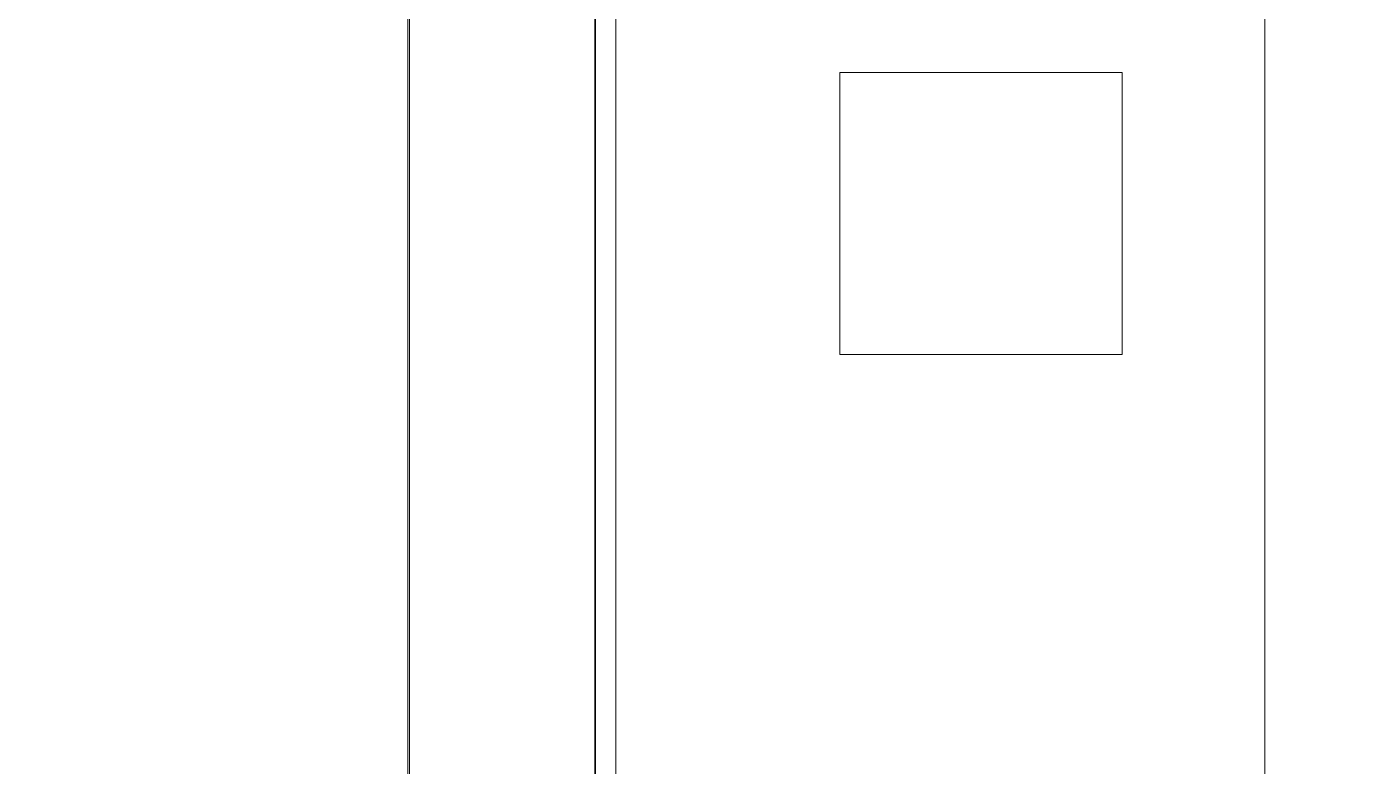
# Model space of a CAD drawing. Header units: millimetres. Extents: x 1359 to 3577, y 1333 to 3557.
# Drawn here: x 2591.26 to 2629.08, y 3272.41 to 3293.38 of the extents above; entities that cross this region are included whole.
import ezdxf

# ---------------------------------------------------------------- set-up
doc = ezdxf.new("R2010")
doc.units = ezdxf.units.MM
doc.set_wipeout_variables(frame=1)
doc.layers.add('! NO PLOT !', color=7, linetype='Continuous', true_color=0xff75dd, plot=False)
doc.layers.add('000-PI-Oprema', color=30, linetype='Continuous', lineweight=5)
doc.layers.add('002-PI-Kabelska kanalica', color=150, linetype='Continuous')

# ---------------------------------------------------------------- blocks, each defined once
blk = doc.blocks.new('6ES7515-2AN03-0AB0')
blk.add_wipeout([(49766.655, 38535.913), (49836.455, 38535.913), (49836.456, 38388.913), (49766.656, 38388.913)])
at = {"layer": '000-PI-Oprema', "color": 0, "linetype": 'ByBlock', "lineweight": 0}
for p, q in [((49836.456, 38407.562), (49836.456, 38529.113)), ((49836.456, 38407.562), (49836.456, 38529.113)), ((49817.474, 38403.913), (49817.474, 38525.413)), ((49817.474, 38403.913), (49817.474, 38525.413)), ((49818.055, 38403.913), (49818.055, 38525.413)), ((49818.055, 38403.913), (49818.055, 38525.413)), ((49817.455, 38456.613), (49817.455, 38523.913)), ((49817.455, 38456.613), (49817.455, 38523.913)), ((49836.455, 38521.642), (49836.456, 38407.562)), ((49836.455, 38521.642), (49836.456, 38407.562)), ((49812.205, 38464.632), (49812.205, 38516.308)), ((49812.205, 38464.632), (49812.205, 38516.308)), ((49812.156, 38464.696), (49812.156, 38516.22)), ((49812.156, 38464.696), (49812.156, 38516.22)), ((49824.406, 38489.913), (49824.406, 38497.913)), ((49824.406, 38497.913), (49832.406, 38497.913)), ((49824.406, 38489.913), (49824.406, 38497.913)), ((49824.406, 38497.913), (49832.406, 38497.913)), ((49832.406, 38497.913), (49832.406, 38489.913)), ((49832.406, 38497.913), (49832.406, 38489.913)), ((49832.406, 38489.913), (49824.406, 38489.913)), ((49832.406, 38489.913), (49824.406, 38489.913))]:
    blk.add_line(p, q, dxfattribs=at)
blk = doc.blocks.new('6GK7542-1AX00-0XE0')
blk.add_wipeout([(49640.319, 38537.731), (49675.119, 38537.731), (49675.119, 38398.731), (49673.263, 38398.731), (49673.361, 38390.731), (49640.319, 38390.731)])
at = {"layer": '000-PI-Oprema', "color": 0, "linetype": 'ByBlock', "lineweight": 0}
blk.add_open_spline([(49640.319, 38537.731), (49640.319, 38493.349), (49640.319, 38449.584), (49640.319, 38405.731)], degree=3, dxfattribs=at)
blk = doc.blocks.new('6ES7590-1AB60-0AA0')
at = {"layer": '! NO PLOT !'}
for p, q in [((4193.317, 2942.116), (4193.317, 2942.85)), ((4194.174, 2942.891), (4194.174, 2939.056)), ((4195.357, 2942.891), (4194.174, 2942.891)), ((4195.357, 2939.056), (4195.357, 2942.891)), ((4196.254, 2942.891), (4196.254, 2939.056)), ((4199.07, 2942.891), (4196.254, 2942.891)), ((4199.07, 2942.198), (4199.07, 2942.891)), ((4199.804, 2942.891), (4199.804, 2939.056)), ((4201.191, 2942.891), (4199.804, 2942.891)), ((4202.211, 2940.566), (4201.191, 2942.891)), ((4203.15, 2942.891), (4202.211, 2940.566)), ((4204.537, 2942.891), (4203.15, 2942.891)), ((4204.537, 2939.056), (4204.537, 2942.891)), ((4205.434, 2942.891), (4205.434, 2939.056)), ((4208.29, 2942.891), (4205.434, 2942.891)), ((4208.29, 2942.198), (4208.29, 2942.891)), ((4208.984, 2942.891), (4208.984, 2939.056)), ((4210.249, 2942.891), (4208.984, 2942.891)), ((4211.595, 2940.525), (4210.249, 2942.891)), ((4212.411, 2942.891), (4211.595, 2942.891)), ((4211.595, 2942.891), (4211.595, 2940.525)), ((4212.411, 2939.056), (4212.411, 2942.891)), ((4215.757, 2942.116), (4215.757, 2942.85)), ((4197.356, 2942.198), (4199.07, 2942.198)), ((4197.356, 2941.3), (4197.356, 2942.198)), ((4206.577, 2942.198), (4208.29, 2942.198)), ((4206.577, 2941.3), (4206.577, 2942.198)), ((4200.579, 2939.056), (4200.579, 2941.504)), ((4200.579, 2941.504), (4201.64, 2939.015)), ((4202.334, 2939.015), (4203.435, 2941.545)), ((4203.435, 2941.545), (4203.435, 2939.056)), ((4209.759, 2939.056), (4209.759, 2941.504)), ((4209.759, 2941.504), (4211.146, 2939.056)), ((4198.866, 2941.3), (4197.356, 2941.3)), ((4198.866, 2940.688), (4198.866, 2941.3)), ((4208.086, 2941.3), (4206.577, 2941.3)), ((4208.086, 2940.688), (4208.086, 2941.3)), ((4197.356, 2939.75), (4197.356, 2940.688)), ((4197.356, 2940.688), (4198.866, 2940.688)), ((4206.577, 2940.688), (4208.086, 2940.688)), ((4206.577, 2939.75), (4206.577, 2940.688)), ((4190.583, 2939.872), (4190.583, 2939.138)), ((4199.11, 2939.75), (4197.356, 2939.75)), ((4199.11, 2939.056), (4199.11, 2939.75)), ((4208.331, 2939.75), (4206.577, 2939.75)), ((4208.331, 2939.056), (4208.331, 2939.75)), ((4213.064, 2939.872), (4213.064, 2939.138)), ((4194.174, 2939.056), (4195.357, 2939.056)), ((4196.254, 2939.056), (4199.11, 2939.056)), ((4199.804, 2939.056), (4200.579, 2939.056)), ((4201.64, 2939.015), (4202.334, 2939.015)), ((4203.435, 2939.056), (4204.537, 2939.056)), ((4205.434, 2939.056), (4208.331, 2939.056)), ((4208.984, 2939.056), (4209.759, 2939.056)), ((4211.146, 2939.056), (4212.411, 2939.056))]:
    blk.add_line(p, q, dxfattribs=at)
for points, knots in [([(4193.317, 2942.85), (4193.159, 2942.878), (4192.879, 2942.93), (4192.509, 2942.982), (4192.153, 2943.007), (4191.792, 2942.981), (4191.41, 2942.898), (4191.064, 2942.746), (4190.768, 2942.515), (4190.576, 2942.173), (4190.525, 2941.8), (4190.576, 2941.434), (4190.756, 2941.116), (4190.992, 2940.901), (4191.266, 2940.748), (4191.578, 2940.602), (4191.926, 2940.462), (4192.226, 2940.322), (4192.413, 2940.191), (4192.491, 2940.032), (4192.439, 2939.885), (4192.303, 2939.786), (4192.138, 2939.73), (4191.959, 2939.695), (4191.782, 2939.677), (4191.544, 2939.67), (4191.251, 2939.688), (4190.912, 2939.756), (4190.692, 2939.829), (4190.583, 2939.872)], [0, 0, 0, 0, 0.058167, 0.103291, 0.135497, 0.18739, 0.233927, 0.276573, 0.323469, 0.367574, 0.415117, 0.457643, 0.499335, 0.545023, 0.571534, 0.61311, 0.669886, 0.707355, 0.733443, 0.751236, 0.766876, 0.785371, 0.810586, 0.829835, 0.851293, 0.875106, 0.916093, 0.9575, 1, 1, 1, 1]), ([(4215.757, 2942.85), (4215.601, 2942.877), (4215.324, 2942.925), (4214.957, 2942.974), (4214.606, 2942.996), (4214.251, 2942.969), (4213.878, 2942.883), (4213.537, 2942.726), (4213.243, 2942.494), (4213.05, 2942.158), (4212.998, 2941.791), (4213.052, 2941.43), (4213.235, 2941.114), (4213.474, 2940.898), (4213.752, 2940.743), (4214.065, 2940.597), (4214.411, 2940.458), (4214.712, 2940.322), (4214.899, 2940.195), (4214.98, 2940.039), (4214.928, 2939.894), (4214.79, 2939.797), (4214.621, 2939.741), (4214.438, 2939.703), (4214.258, 2939.683), (4214.021, 2939.674), (4213.73, 2939.691), (4213.392, 2939.757), (4213.173, 2939.829), (4213.064, 2939.872)], [0, 0, 0, 0, 0.057583, 0.102541, 0.134994, 0.185598, 0.231448, 0.274046, 0.321533, 0.365446, 0.411849, 0.454176, 0.496026, 0.542215, 0.569844, 0.611753, 0.668087, 0.705885, 0.732039, 0.749567, 0.764924, 0.783472, 0.80902, 0.829572, 0.851491, 0.87493, 0.915975, 0.95744, 1, 1, 1, 1]), ([(4190.583, 2939.138), (4190.718, 2939.099), (4190.983, 2939.032), (4191.373, 2938.969), (4191.777, 2938.947), (4192.188, 2938.971), (4192.596, 2939.056), (4192.977, 2939.208), (4193.312, 2939.44), (4193.541, 2939.791), (4193.601, 2940.179), (4193.548, 2940.555), (4193.369, 2940.884), (4193.13, 2941.109), (4192.852, 2941.269), (4192.54, 2941.422), (4192.196, 2941.569), (4191.897, 2941.71), (4191.712, 2941.845), (4191.636, 2941.997), (4191.675, 2942.123), (4191.776, 2942.206), (4191.902, 2942.258), (4192.037, 2942.295), (4192.169, 2942.315), (4192.359, 2942.324), (4192.621, 2942.301), (4192.96, 2942.231), (4193.194, 2942.158), (4193.317, 2942.116)], [0, 0, 0, 0, 0.050995, 0.09847, 0.142842, 0.197361, 0.247009, 0.29309, 0.345193, 0.39189, 0.440408, 0.484338, 0.527032, 0.573288, 0.601245, 0.643101, 0.698989, 0.736572, 0.762873, 0.781014, 0.793261, 0.807604, 0.826728, 0.842361, 0.858321, 0.874793, 0.911417, 0.952987, 1, 1, 1, 1]), ([(4213.064, 2939.138), (4213.199, 2939.099), (4213.462, 2939.034), (4213.85, 2938.972), (4214.253, 2938.951), (4214.661, 2938.977), (4215.066, 2939.062), (4215.44, 2939.214), (4215.768, 2939.445), (4215.988, 2939.796), (4216.045, 2940.182), (4215.992, 2940.555), (4215.815, 2940.879), (4215.58, 2941.102), (4215.306, 2941.259), (4214.999, 2941.408), (4214.657, 2941.553), (4214.36, 2941.693), (4214.173, 2941.826), (4214.088, 2942.005), (4214.178, 2942.206), (4214.437, 2942.298), (4214.74, 2942.318), (4215.081, 2942.296), (4215.418, 2942.229), (4215.643, 2942.158), (4215.757, 2942.116)], [0, 0, 0, 0, 0.051177, 0.098821, 0.143351, 0.197996, 0.24762, 0.293548, 0.344848, 0.391383, 0.440309, 0.484046, 0.526614, 0.57274, 0.600034, 0.641579, 0.697513, 0.73523, 0.761625, 0.77983, 0.802755, 0.831617, 0.874986, 0.914128, 0.955604, 1, 1, 1, 1])]:
    blk.add_open_spline(points, degree=3, knots=knots, dxfattribs=at)
blk.add_line((4237.23, 2948.264), (4171.23, 2948.264))

msp = doc.modelspace()

# ---------------------------------------------------------------- block references
msp.add_blockref('6ES7590-1AB60-0AA0', (-1597.659, 337.669))

# ---------------------------------------------------------------- next in the draw order: block references
at = {"layer": '002-PI-Kabelska kanalica', "color": 0, "linetype": 'ByBlock', "lineweight": 0}
msp.add_blockref('6ES7515-2AN03-0AB0', (-47210.084, -35205.83), dxfattribs=at)

# ---------------------------------------------------------------- next in the draw order: block references
msp.add_blockref('6GK7542-1AX00-0XE0', (-47013.947, -35207.648), dxfattribs=at)

doc.saveas('drawing.dxf')
